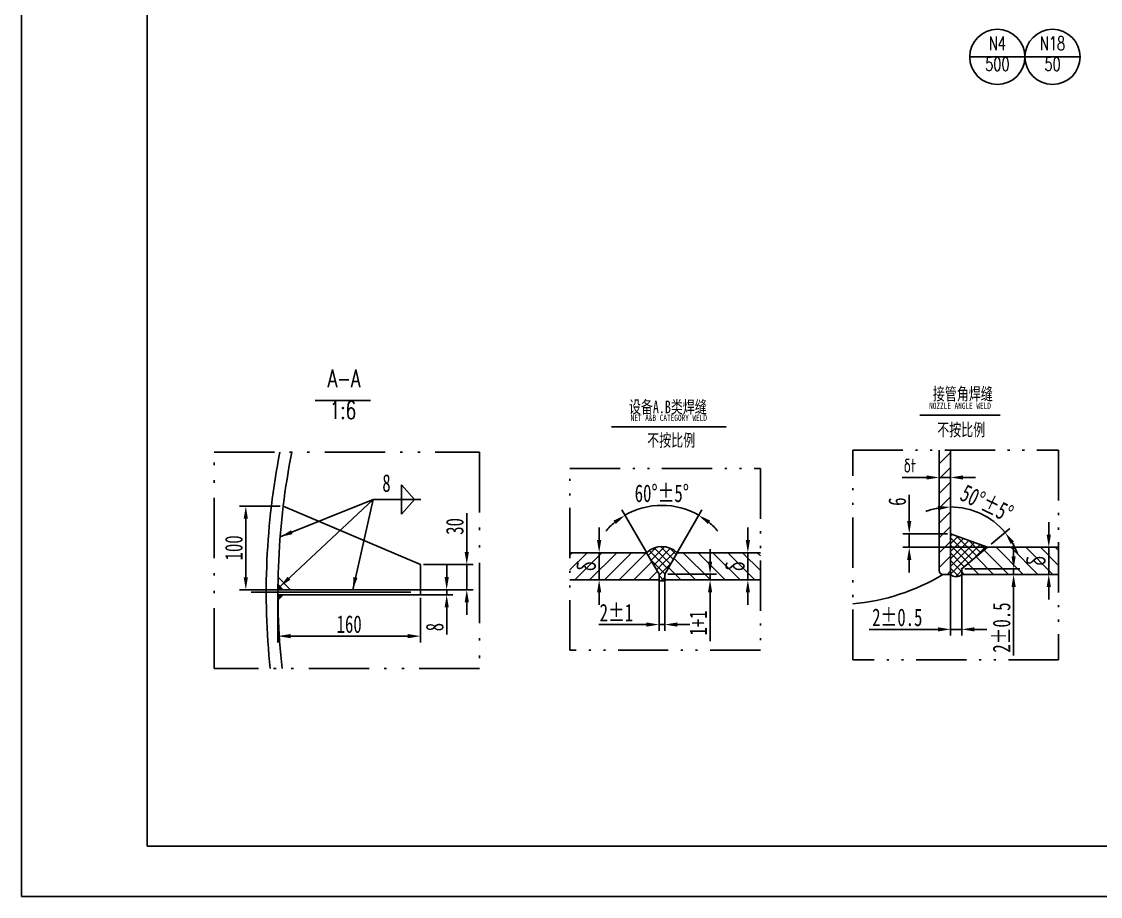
# Model space of a CAD drawing. Extents: x -96442 to 39066, y -106800 to -61725.
# Drawn here: x -96442 to -93867, y -71817 to -69727 of the extents above; entities that cross this region are included whole.
import ezdxf
from ezdxf.enums import TextEntityAlignment as Align

# ---------------------------------------------------------------- set-up
doc = ezdxf.new("R2010")
doc.units = 0
doc.header["$MEASUREMENT"] = 0
doc.linetypes.add('ACAD_ISO12W100', pattern=[22, 12, -3, 0.5, -3, 0.5, -3])
doc.linetypes.add('CENTER', pattern=[50.8, 31.75, -6.35, 6.35, -6.35])
doc.layers.get('0').update_dxf_attribs({"linetype": 'CONTINUOUS'})
doc.layers.get('DEFPOINTS').update_dxf_attribs({"linetype": 'CONTINUOUS'})
for name, color, linetype in [('1', 5, 'CONTINUOUS'), ('2', 3, 'CONTINUOUS'), ('3', 1, 'CENTER'), ('4', 2, 'CONTINUOUS'), ('5', 6, 'CONTINUOUS'), ('7', 6, 'ACAD_ISO12W100'), ('8', 7, 'CONTINUOUS')]:
    doc.layers.add(name, color=color, linetype=linetype)
doc.styles.add('1', font='NSimSun.ttf', dxfattribs={"width": 0.7, "height": 3.5})
doc.styles.add('2', font='romans.shx', dxfattribs={"width": 0.7, "height": 3.5, "bigfont": 'hztxt.shx'})
doc.styles.get("Standard").update_dxf_attribs({"font": 'NSimSun.ttf', "width": 0.7, "height": 30})
doc.styles.add('XXX', font='romans.shx', dxfattribs={"width": 0.7, "height": 3.5, "bigfont": 'hztxt.shx'})
doc.dimstyles.get("Standard").update_dxf_attribs({"dimtxt": 0.18, "dimasz": 0.18, "dimexe": 0.18, "dimexo": 0.0625, "dimgap": 0.09, "dimtad": 0, "dimtih": 1, "dimtoh": 1, "dimdec": 4, "dimzin": 0, "dimdsep": 46, "dimtxsty": 'Standard', "dimcen": 0.09, "dimadec": 0, "dimazin": 0, "dimtfac": 1, "dimtdec": 4, "dimtofl": 0, "dimtmove": 0, "dimatfit": 3, "dimfxl": 1, "dimtolj": 1, "dimtzin": 0, "dimarcsym": 0})

# ---------------------------------------------------------------- blocks, each defined once
blk = doc.blocks.new('*D17')
at = {"color": 0, "linetype": 'ByBlock'}
for p, q in [((-91457.5, -67344.9), (-91457.5, -67451.3)), ((-91117.5, -67344.9), (-91117.5, -67451.3)), ((-91147.5, -67436.3), (-91427.5, -67436.3))]:
    blk.add_line(p, q, dxfattribs=at)
for points in [[(-91427.5, -67431.3), (-91427.5, -67441.3), (-91457.5, -67436.3)], [(-91147.5, -67431.3), (-91147.5, -67441.3), (-91117.5, -67436.3)]]:
    blk.add_solid(points, dxfattribs=at)
at = {"layer": 'DEFPOINTS', "color": 0, "linetype": 'ByBlock'}
for p in [(-91457.5, -67337.4), (-91117.5, -67337.4), (-91457.5, -67436.3)]:
    blk.add_point(p, dxfattribs=at)
at = {"color": 0, "linetype": 'ByBlock', "insert": (-91287.5, -67407.8), "char_height": 42, "attachment_point": 5}
blk.add_mtext('\\A1;160', dxfattribs=at)
blk = doc.blocks.new('*D14')
at = {"color": 0, "linetype": 'ByBlock'}
for p, q in [((-95906.1, -69291.6), (-96002.9, -69291.6)), ((-95987.9, -69461.6), (-95987.9, -69321.6)), ((-95850.8, -69491.6), (-96002.9, -69491.6))]:
    blk.add_line(p, q, dxfattribs=at)
for points in [[(-95992.9, -69321.6), (-95982.9, -69321.6), (-95987.9, -69291.6)], [(-95992.9, -69461.6), (-95982.9, -69461.6), (-95987.9, -69491.6)]]:
    blk.add_solid(points, dxfattribs=at)
at = {"layer": 'DEFPOINTS', "color": 0, "linetype": 'ByBlock'}
for p in [(-95987.9, -69291.6), (-95898.6, -69291.6), (-95843.3, -69491.6)]:
    blk.add_point(p, dxfattribs=at)
at = {"color": 0, "linetype": 'ByBlock', "insert": (-96016.4, -69391.6), "char_height": 42, "attachment_point": 5, "rotation": 90}
blk.add_mtext('\\A1;100', dxfattribs=at)
blk = doc.blocks.new('*D15')
at = {"color": 0, "linetype": 'ByBlock'}
for p, q in [((-95460.3, -69401.6), (-95460.3, -69309)), ((-95563.6, -69431.6), (-95445.3, -69431.6)), ((-95460.3, -69491.6), (-95460.3, -69431.6)), ((-95528.1, -69491.6), (-95445.3, -69491.6)), ((-95460.3, -69521.6), (-95460.3, -69551.6))]:
    blk.add_line(p, q, dxfattribs=at)
for points in [[(-95465.3, -69401.6), (-95455.3, -69401.6), (-95460.3, -69431.6)], [(-95465.3, -69521.6), (-95455.3, -69521.6), (-95460.3, -69491.6)]]:
    blk.add_solid(points, dxfattribs=at)
at = {"layer": 'DEFPOINTS', "color": 0, "linetype": 'ByBlock'}
for p in [(-95571.1, -69431.6), (-95460.3, -69431.6), (-95535.6, -69491.6)]:
    blk.add_point(p, dxfattribs=at)
at = {"color": 0, "linetype": 'ByBlock', "insert": (-95488.8, -69340.3), "char_height": 42, "attachment_point": 5, "rotation": 90}
blk.add_mtext('\\A1;30', dxfattribs=at)
blk = doc.blocks.new('*D16')
at = {"color": 0, "linetype": 'ByBlock'}
for p, q in [((-95149.8, -69685.2), (-95149.8, -69655.2)), ((-95222.5, -69715.2), (-95134.8, -69715.2)), ((-95222.5, -69727.2), (-95134.8, -69727.2)), ((-95149.8, -69715.2), (-95149.8, -69727.2)), ((-95149.8, -69757.2), (-95149.8, -69821.8))]:
    blk.add_line(p, q, dxfattribs=at)
for points in [[(-95154.8, -69685.2), (-95144.8, -69685.2), (-95149.8, -69715.2)], [(-95154.8, -69757.2), (-95144.8, -69757.2), (-95149.8, -69727.2)]]:
    blk.add_solid(points, dxfattribs=at)
at = {"layer": 'DEFPOINTS', "color": 0, "linetype": 'ByBlock'}
for p in [(-95230, -69715.2), (-95230, -69727.2), (-95149.8, -69727.2)]:
    blk.add_point(p, dxfattribs=at)
at = {"color": 0, "linetype": 'ByBlock', "insert": (-95178.3, -69804.5), "char_height": 42, "attachment_point": 5, "rotation": 90}
blk.add_mtext('\\A1;8', dxfattribs=at)
blk = doc.blocks.new('*D28')
at = {"color": 0, "linetype": 'ByBlock'}
for p, q in [((-90035.4, -66843.8), (-90093.9, -66843.8)), ((-90005.4, -66830.7), (-90005.4, -66858.8)), ((-89978.4, -66843.8), (-90005.4, -66843.8)), ((-89978.4, -66832.7), (-89978.4, -66858.8)), ((-89948.4, -66843.8), (-89918.4, -66843.8))]:
    blk.add_line(p, q, dxfattribs=at)
for points in [[(-90035.4, -66838.8), (-90035.4, -66848.8), (-90005.4, -66843.8)], [(-89948.4, -66838.8), (-89948.4, -66848.8), (-89978.4, -66843.8)]]:
    blk.add_solid(points, dxfattribs=at)
at = {"layer": 'DEFPOINTS', "color": 0, "linetype": 'ByBlock'}
for p in [(-90005.4, -66823.2), (-90005.4, -66843.8), (-89978.4, -66825.2)]:
    blk.add_point(p, dxfattribs=at)
blk = doc.blocks.new('*D27')
at = {"color": 0, "linetype": 'ByBlock'}
for p, q in [((-89978.4, -67069.4), (-89978.4, -67221.7)), ((-89951.4, -67069.4), (-89951.4, -67221.7)), ((-90008.4, -67206.7), (-90172.4, -67206.7)), ((-89951.4, -67206.7), (-89978.4, -67206.7)), ((-89921.4, -67206.7), (-89891.4, -67206.7))]:
    blk.add_line(p, q, dxfattribs=at)
for points in [[(-90008.4, -67201.7), (-90008.4, -67211.7), (-89978.4, -67206.7)], [(-89921.4, -67201.7), (-89921.4, -67211.7), (-89951.4, -67206.7)]]:
    blk.add_solid(points, dxfattribs=at)
at = {"layer": 'DEFPOINTS', "color": 0, "linetype": 'ByBlock'}
for p in [(-89978.4, -67061.9), (-89951.4, -67061.9), (-89978.4, -67206.7)]:
    blk.add_point(p, dxfattribs=at)
at = {"color": 0, "linetype": 'ByBlock', "insert": (-90105.4, -67178.2), "char_height": 42, "attachment_point": 5}
blk.add_mtext('\\A1;2±0.5', dxfattribs=at)
blk = doc.blocks.new('*D18')
at = {"color": 0, "linetype": 'ByBlock'}
for p, q in [((-90076.9, -66948.2), (-90076.9, -66885)), ((-89985.9, -66978.2), (-90091.9, -66978.2)), ((-90076.9, -67010.6), (-90076.9, -66978.2)), ((-89897.7, -67010.6), (-90091.9, -67010.6)), ((-90076.9, -67040.6), (-90076.9, -67070.6))]:
    blk.add_line(p, q, dxfattribs=at)
for points in [[(-90081.9, -66948.2), (-90071.9, -66948.2), (-90076.9, -66978.2)], [(-90081.9, -67040.6), (-90071.9, -67040.6), (-90076.9, -67010.6)]]:
    blk.add_solid(points, dxfattribs=at)
at = {"layer": 'DEFPOINTS', "color": 0, "linetype": 'ByBlock'}
for p in [(-90076.9, -66978.2), (-89978.4, -66978.2), (-89890.2, -67010.6)]:
    blk.add_point(p, dxfattribs=at)
at = {"color": 0, "linetype": 'ByBlock', "insert": (-90105.4, -66901.6), "char_height": 42, "attachment_point": 5, "rotation": 90}
blk.add_mtext('\\A1;6', dxfattribs=at)
blk = doc.blocks.new('*D19')
at = {"color": 0, "linetype": 'ByBlock'}
for p, q in [((-89743.7, -66980.6), (-89743.7, -66950.6)), ((-89798.3, -67010.6), (-89728.7, -67010.6)), ((-89743.7, -67075.4), (-89743.7, -67010.6)), ((-89798.3, -67075.4), (-89728.7, -67075.4)), ((-89743.7, -67105.4), (-89743.7, -67135.4))]:
    blk.add_line(p, q, dxfattribs=at)
for points in [[(-89748.7, -66980.6), (-89738.7, -66980.6), (-89743.7, -67010.6)], [(-89748.7, -67105.4), (-89738.7, -67105.4), (-89743.7, -67075.4)]]:
    blk.add_solid(points, dxfattribs=at)
at = {"layer": 'DEFPOINTS', "color": 0, "linetype": 'ByBlock'}
for p in [(-89805.8, -67010.6), (-89743.7, -67010.6), (-89805.8, -67075.4)]:
    blk.add_point(p, dxfattribs=at)
at = {"color": 0, "linetype": 'ByBlock', "insert": (-89772.2, -67043), "char_height": 42, "attachment_point": 5, "rotation": 90}
blk.add_mtext('\\A1;δ', dxfattribs=at)
blk = doc.blocks.new('*D20')
at = {"color": 0, "linetype": 'ByBlock'}
for p, q in [((-89827.7, -67031.9), (-89827.7, -67001.9)), ((-89943.9, -67061.9), (-89812.7, -67061.9)), ((-89943.9, -67075.4), (-89812.7, -67075.4)), ((-89827.7, -67061.9), (-89827.7, -67075.4)), ((-89827.7, -67105.4), (-89827.7, -67269.4))]:
    blk.add_line(p, q, dxfattribs=at)
for points in [[(-89832.7, -67031.9), (-89822.7, -67031.9), (-89827.7, -67061.9)], [(-89832.7, -67105.4), (-89822.7, -67105.4), (-89827.7, -67075.4)]]:
    blk.add_solid(points, dxfattribs=at)
at = {"layer": 'DEFPOINTS', "color": 0, "linetype": 'ByBlock'}
for p in [(-89951.4, -67061.9), (-89951.4, -67075.4), (-89827.7, -67075.4)]:
    blk.add_point(p, dxfattribs=at)
at = {"color": 0, "linetype": 'ByBlock', "insert": (-89856.2, -67202.4), "char_height": 42, "attachment_point": 5, "rotation": 90}
blk.add_mtext('\\A1;2±0.5', dxfattribs=at)
blk = doc.blocks.new('*D21')
at = {"color": 0, "linetype": 'ByBlock'}
for p, q in [((-90502.7, -66972.4), (-90502.7, -66942.4)), ((-90555.5, -67002.4), (-90487.7, -67002.4)), ((-90502.7, -67067.2), (-90502.7, -67002.4)), ((-90555.5, -67067.2), (-90487.7, -67067.2)), ((-90502.7, -67097.2), (-90502.7, -67127.2))]:
    blk.add_line(p, q, dxfattribs=at)
for points in [[(-90507.7, -66972.4), (-90497.7, -66972.4), (-90502.7, -67002.4)], [(-90507.7, -67097.2), (-90497.7, -67097.2), (-90502.7, -67067.2)]]:
    blk.add_solid(points, dxfattribs=at)
at = {"layer": 'DEFPOINTS', "color": 0, "linetype": 'ByBlock'}
for p in [(-90563, -67002.4), (-90502.7, -67002.4), (-90563, -67067.2)]:
    blk.add_point(p, dxfattribs=at)
at = {"color": 0, "linetype": 'ByBlock', "insert": (-90531.2, -67034.8), "char_height": 42, "attachment_point": 5, "rotation": 90}
blk.add_mtext('\\A1;δ', dxfattribs=at)
blk = doc.blocks.new('*D26')
at = {"color": 0, "linetype": 'ByBlock'}
for p, q in [((-90714.8, -67054.4), (-90714.8, -67189.1)), ((-90701.3, -67054.4), (-90701.3, -67189.1)), ((-90744.8, -67174.1), (-90858.4, -67174.1)), ((-90701.3, -67174.1), (-90714.8, -67174.1)), ((-90671.3, -67174.1), (-90641.3, -67174.1))]:
    blk.add_line(p, q, dxfattribs=at)
for points in [[(-90744.8, -67169.1), (-90744.8, -67179.1), (-90714.8, -67174.1)], [(-90671.3, -67169.1), (-90671.3, -67179.1), (-90701.3, -67174.1)]]:
    blk.add_solid(points, dxfattribs=at)
at = {"layer": 'DEFPOINTS', "color": 0, "linetype": 'ByBlock'}
for p in [(-90714.8, -67046.9), (-90701.3, -67046.9), (-90714.8, -67174.1)]:
    blk.add_point(p, dxfattribs=at)
at = {"color": 0, "linetype": 'ByBlock', "insert": (-90816.6, -67145.6), "char_height": 42, "attachment_point": 5}
blk.add_mtext('\\A1;2±1', dxfattribs=at)
blk = doc.blocks.new('*D22')
at = {"color": 0, "linetype": 'ByBlock'}
for p, q in [((-90857.8, -66972.4), (-90857.8, -66942.4)), ((-90844, -67002.4), (-90872.8, -67002.4)), ((-90857.8, -67067.2), (-90857.8, -67002.4)), ((-90844, -67067.2), (-90872.8, -67067.2)), ((-90857.8, -67097.2), (-90857.8, -67127.2))]:
    blk.add_line(p, q, dxfattribs=at)
for points in [[(-90862.8, -66972.4), (-90852.8, -66972.4), (-90857.8, -67002.4)], [(-90862.8, -67097.2), (-90852.8, -67097.2), (-90857.8, -67067.2)]]:
    blk.add_solid(points, dxfattribs=at)
at = {"layer": 'DEFPOINTS', "color": 0, "linetype": 'ByBlock'}
for p in [(-90857.8, -67002.4), (-90836.5, -67002.4), (-90836.5, -67067.2)]:
    blk.add_point(p, dxfattribs=at)
at = {"color": 0, "linetype": 'ByBlock', "insert": (-90886.3, -67034.8), "char_height": 42, "attachment_point": 5, "rotation": 90}
blk.add_mtext('\\A1;δ', dxfattribs=at)
blk = doc.blocks.new('*D23')
at = {"color": 0, "linetype": 'ByBlock'}
for p, q in [((-90592.9, -67023.7), (-90592.9, -66993.7)), ((-90693.8, -67053.7), (-90577.9, -67053.7)), ((-90693.8, -67067.2), (-90577.9, -67067.2)), ((-90592.9, -67053.7), (-90592.9, -67067.2)), ((-90592.9, -67097.2), (-90592.9, -67213.6))]:
    blk.add_line(p, q, dxfattribs=at)
for points in [[(-90597.9, -67023.7), (-90587.9, -67023.7), (-90592.9, -67053.7)], [(-90597.9, -67097.2), (-90587.9, -67097.2), (-90592.9, -67067.2)]]:
    blk.add_solid(points, dxfattribs=at)
at = {"layer": 'DEFPOINTS', "color": 0, "linetype": 'ByBlock'}
for p in [(-90701.3, -67053.7), (-90701.3, -67067.2), (-90592.9, -67067.2)]:
    blk.add_point(p, dxfattribs=at)
at = {"color": 0, "linetype": 'ByBlock', "insert": (-90621.4, -67170.4), "char_height": 42, "attachment_point": 5, "rotation": 90}
blk.add_mtext('\\A1;1+1', dxfattribs=at)
blk = doc.blocks.new('*D24')
at = {"color": 0, "linetype": 'ByBlock'}
blk.add_line((-89881.3, -67003.1), (-89836.5, -66965.5), dxfattribs=at)
for start, end in [(100.1082, 110.2164), (40, 90), (19.7836, 29.8918)]:
    blk.add_arc((-89978.4, -67084.6), 170.3, start, end, dxfattribs=at)
for points in [[(-90008.7, -66912), (-90007.8, -66921.9), (-89978.4, -66914.3)], [(-89834.9, -67002.6), (-89826.7, -66996.9), (-89847.9, -66975.1)]]:
    blk.add_solid(points, dxfattribs=at)
at = {"layer": 'DEFPOINTS', "color": 0, "linetype": 'ByBlock'}
for p in [(-89978.4, -66836.2), (-89929.5, -66921.5), (-89887, -67007.9), (-89978.4, -67075.4), (-89951.4, -67061.9)]:
    blk.add_point(p, dxfattribs=at)
at = {"color": 0, "linetype": 'ByBlock', "insert": (-89891.5, -66905.8), "char_height": 42, "attachment_point": 5, "rotation": 334.0834}
blk.add_mtext('\\A1;50°±5°', dxfattribs=at)
blk = doc.blocks.new('*D25')
at = {"color": 0, "linetype": 'ByBlock'}
for p, q in [((-90744.3, -67002.6), (-90803.7, -66899.8)), ((-90673.3, -67005.1), (-90612.5, -66899.8))]:
    blk.add_line(p, q, dxfattribs=at)
for start, end in [(60, 120), (129.7656, 139.5313), (40.4687, 50.2344)]:
    blk.add_arc((-90708.1, -67065.4), 176.2, start, end, dxfattribs=at)
for points in [[(-90823.6, -66925.8), (-90817.9, -66934), (-90796.2, -66912.8)], [(-90598.2, -66934), (-90592.5, -66925.8), (-90620, -66912.8)]]:
    blk.add_solid(points, dxfattribs=at)
at = {"layer": 'DEFPOINTS', "color": 0, "linetype": 'ByBlock'}
for p in [(-90677.5, -66891.8), (-90740.6, -67009), (-90677, -67011.6), (-90714.8, -67053.7), (-90701.3, -67053.7)]:
    blk.add_point(p, dxfattribs=at)
at = {"color": 0, "linetype": 'ByBlock', "insert": (-90708.1, -66860.6), "char_height": 42, "attachment_point": 5}
blk.add_mtext('\\A1;60°±5°', dxfattribs=at)

msp = doc.modelspace()

# ---------------------------------------------------------------- hatches: boundary and pattern name
at = {"layer": '5'}
h = msp.add_hatch(dxfattribs=at)
h.set_pattern_fill('ANSI37', color=256, scale=4.05, angle=90, style=0)
h.set_pattern_definition([(135, (-108410.626, -113092.825), (-9.0925093, -9.0925093), []), (225, (-108410.626, -113092.825), (9.0925093, -9.0925093), [])])
h.paths.add_polyline_path([(-94224.4932, -70950.5201), (-94224.4932, -71047.7201, 0.415690629), (-94197.4932, -71047.7201), (-94197.4932, -71034.2201), (-94136.3562, -70982.9201)])
h = msp.add_hatch(dxfattribs=at)
h.set_pattern_fill('ANSI37', color=256, scale=4.05, style=0)
h.set_pattern_definition([(45, (-108014.081, -113111.87), (-9.0925093, 9.0925093), []), (135, (-108014.081, -113111.87), (-9.0925093, -9.0925093), [])])
h.paths.add_polyline_path([(-94877.3081, -70995.8381, 0.409798994), (-94950.0443, -70995.8381), (-94920.4262, -71047.1381), (-94920.4262, -71060.6381, 0.436983604), (-94906.9262, -71060.6381), (-94906.9262, -71047.1381)])
h = msp.add_hatch(dxfattribs=at)
h.set_pattern_fill('ANSI37', color=256, style=0)
h.set_pattern_definition([(45, (-164.87337, -1564.40034), (-0.08838834765, 0.08838834765), []), (135, (-164.87337, -1564.40034), (-0.08838834765, -0.08838834765), [])])
h.paths.add_polyline_path([(-95830.2471, -71084.2957), (-95818.0248, -71084.2957), (-95830.1594, -71072.0093, 0.001806876)])
h = msp.add_hatch(dxfattribs=at)
h.set_pattern_fill('ANSI37', color=256, style=0)
h.set_pattern_definition([(315, (-164.87337, -140616.1911), (-0.08838834765, -0.08838834765), []), (225, (-164.87337, -140616.1911), (-0.08838834765, 0.08838834765), [])])
h.paths.add_polyline_path([(-95830.1594, -71108.5821, -0.001806876), (-95830.2471, -71096.2957), (-95818.0248, -71096.2957)])
at = {"layer": '8'}
h = msp.add_hatch(dxfattribs=at)
h.set_pattern_fill('ANSI31', color=256, scale=200, style=0)
h.set_pattern_definition([(45, (-4109.463, -5602.478), (-17.6776695, 17.6776695), [])])
h.paths.add_polyline_path([(-94224.4932, -70750.8174), (-94251.4932, -70750.8174), (-94251.4932, -71038.7201, 0.414213562), (-94242.4932, -71047.7201), (-94224.4932, -71047.7201)])
h = msp.add_hatch(dxfattribs=at)
h.set_pattern_fill('ANSI31', color=256, scale=200, angle=90, style=0)
h.set_pattern_definition([(135, (-4109.463, -5602.478), (-17.6776695, -17.6776695), [])])
h.paths.add_polyline_path([(-94136.3562, -70982.9201), (-94197.4932, -71034.2201), (-94197.4932, -71047.7201), (-93966.3603, -71047.7201), (-93966.3603, -70982.9201)])
h.paths.add_polyline_path([(-94049.791, -71038.3209), (-94049.791, -70992.3193), (-93986.791, -70992.3193), (-93986.791, -71038.3209)], flags=24)
h = msp.add_hatch(dxfattribs=at)
h.set_pattern_fill('ANSI31', color=256, scale=200, style=0)
h.set_pattern_definition([(45, (-3866.628, -5579.703), (-17.6776695, 17.6776695), [])])
h.paths.add_polyline_path([(-95133.3186, -70995.8381), (-95133.3186, -71060.6381), (-94920.4262, -71060.6381), (-94920.4262, -71047.1381), (-94950.0443, -70995.8381)])
h.paths.add_polyline_path([(-95123.4323, -71051.2389), (-95123.4323, -71005.2373), (-95060.4323, -71005.2373), (-95060.4323, -71051.2389)], flags=24)
h = msp.add_hatch(dxfattribs=at)
h.set_pattern_fill('ANSI31', color=256, scale=200, angle=90, style=0)
h.set_pattern_definition([(135, (-3866.628, -5579.703), (-17.6776695, -17.6776695), [])])
h.paths.add_polyline_path([(-94877.3081, -70995.8381), (-94906.9262, -71047.1381), (-94906.9262, -71060.6381), (-94678.2244, -71060.6381), (-94678.2244, -70995.8381)])
h.paths.add_polyline_path([(-94768.2906, -71051.2389), (-94768.2906, -71005.2373), (-94705.2906, -71005.2373), (-94705.2906, -71051.2389)], flags=24)

# ---------------------------------------------------------------- linework, layer by layer
at = {"layer": '1'}
msp.add_lwpolyline([(-96142.4161, -71697.101), (-89434.4161, -71697.101), (-89434.4161, -61845.101), (-96142.4161, -61845.101)], close=True, dxfattribs=at)
at = {"layer": '2'}
for p, q in [((-94251.4932, -71038.7201), (-94251.4932, -70750.8174)), ((-94224.4932, -71047.7201), (-94224.4932, -70750.8174)), ((-94136.3562, -70982.9201), (-94224.4932, -70950.5201)), ((-94197.4932, -71034.2201), (-94136.3562, -70982.9201)), ((-94136.3562, -70982.9201), (-93966.3603, -70982.9201)), ((-95133.3186, -70995.8381), (-94950.0443, -70995.8381)), ((-94920.4262, -71047.1381), (-94950.0443, -70995.8381)), ((-94906.9262, -71047.1381), (-94877.3081, -70995.8381)), ((-94877.3081, -70995.8381), (-94678.2244, -70995.8381)), ((-94197.4932, -71047.7201), (-94197.4932, -71034.2201)), ((-95133.3186, -71060.6381), (-94920.4262, -71060.6381)), ((-94920.4262, -71060.6381), (-94920.4262, -71047.1381)), ((-94906.9262, -71060.6381), (-94906.9262, -71047.1381)), ((-94906.9262, -71060.6381), (-94678.2244, -71060.6381)), ((-94242.4932, -71047.7201), (-94224.4932, -71047.7201)), ((-94197.4932, -71047.7201), (-93966.3603, -71047.7201))]:
    msp.add_line(p, q, dxfattribs=at)
at = {"layer": '2', "ltscale": 12}
for p, q in [((-95490.2577, -71024.2957), (-95817.7304, -70884.2957)), ((-95490.2577, -71024.2957), (-95490.2577, -71096.2957)), ((-95800.2471, -71084.2957), (-95829.8765, -71054.2957)), ((-95490.2577, -71084.2957), (-95830.2471, -71084.2957)), ((-95818.0248, -71084.2957), (-95830.1594, -71072.0093)), ((-95490.2577, -71096.2957), (-95830.2471, -71096.2957)), ((-95818.0248, -71096.2957), (-95830.1594, -71108.5821))]:
    msp.add_line(p, q, dxfattribs=at)
for radius, start, end in [(1728, 168.8382934, 186.0561473), (1700, 168.652032, 186.1562781)]:
    msp.add_arc((-94130.2577, -71090.2957), radius, start, end, dxfattribs=at)
at = {"layer": '2'}
for centre, radius, start, end in [((-94913.6762, -71032.7593), 51.8249, 45.4324619, 134.5675381), ((-94242.4932, -71038.7201), 9, 180, 270), ((-94913.6762, -71054.3895), 9.1982, 222.7909219, 317.2090781), ((-94499.2919, -70624.6533), 494.9051, 274.7806496, 301.2574719), ((-94210.9932, -71034.2879), 19.0439, 224.8556036, 315.1443964)]:
    msp.add_arc(centre, radius, start, end, dxfattribs=at)
at = {"layer": '2', "color": 0, "linetype": 'ByBlock'}
for p in [(-94117.0498, -70966.7201), (-94197.4932, -71034.2201), (-94224.4932, -71047.7201)]:
    msp.add_point(p, dxfattribs=at)
at = {"layer": '3', "ltscale": 12}
msp.add_line((-95894.2433, -71090.2957), (-95463.4154, -71090.2957), dxfattribs=at)
at = {"layer": '4'}
for p, q in [((-95535.0547, -70833.8641), (-95504.2274, -70868.7032)), ((-95535.0547, -70868.7032), (-95535.0547, -70833.8641)), ((-95488.8138, -70868.7032), (-95603.2708, -70868.7032)), ((-95535.0547, -70868.7032), (-95535.0547, -70903.5423)), ((-95535.0547, -70903.5423), (-95504.2274, -70868.7032))]:
    msp.add_line(p, q, dxfattribs=at)
at = {"layer": '5', "linetype": 'ACAD_ISO12W100', "ltscale": 10}
for points in [[(-94458.0459, -70750.8174), (-93966.3603, -70750.8174), (-93966.3603, -71251.7743), (-94458.0459, -71251.7743)], [(-95133.3186, -70794.6992), (-94678.2244, -70794.6992), (-94678.2244, -71228.9992), (-95133.3186, -71228.9992)]]:
    msp.add_lwpolyline(points, close=True, dxfattribs=at)
at = {"layer": '7', "ltscale": 12}
msp.add_lwpolyline([(-95982.6341, -70755.7917), (-95348.7655, -70755.7917), (-95348.7655, -71272.6049), (-95982.6341, -71272.6049)], close=True, dxfattribs=at)
at = {"layer": '8'}
for p, q in [((-94178.4847, -69811.2378), (-94046.7336, -69811.2378)), ((-94046.7336, -69811.2378), (-93914.9824, -69811.2378)), ((-95609.4083, -70631.8099), (-95741.5829, -70631.8099)), ((-94297.8856, -70666.8368), (-94105.5336, -70666.8368)), ((-95034.0659, -70695.346), (-94759.8881, -70695.346))]:
    msp.add_line(p, q, dxfattribs=at)
msp.add_lwpolyline([(-96442.4161, -71817.101), (-89314.4161, -71817.101), (-89314.4161, -61725.101), (-96442.4161, -61725.101)], close=True, dxfattribs=at)
for centre in [(-94112.6091, -69811.2378), (-93980.858, -69811.2378)]:
    msp.add_circle(centre, 65.8756, dxfattribs=at)

# ---------------------------------------------------------------- texts
at = {"layer": '4', "style": '1', "width": 0.7}
msp.add_text('8', height=42, dxfattribs=at).set_placement((-95571.0967, -70862.9311), align=Align.BOTTOM_CENTER)
at = {"layer": '4', "insert": (-94336.5002, -70771.309), "char_height": 33, "width": 68.24925, "attachment_point": 1, "style": '2'}
msp.add_mtext('δt', dxfattribs=at)
at = {"layer": '5', "style": '1', "width": 0.7}
for s, p in [('NOZZLE ANGLE WELD', (-94201.7096, -70657.1001)), ('NET A&B CATEGORY WELD', (-94896.977, -70685.6093))]:
    msp.add_text(s, height=15.1875, dxfattribs=at).set_placement(p, align=Align.BOTTOM_CENTER)
at = {"layer": '8', "width": 0.7}
for s, height, style, p in [('N4', 32.4, 'XXX', (-94112.6091, -69804.8045)), ('N18', 32.4, 'XXX', (-93980.858, -69804.8045)), ('500', 32.4, 'XXX', (-94112.6091, -69854.4868)), ('50', 32.4, 'XXX', (-93980.858, -69854.4868)), ('A-A', 42, '2', (-95672.4367, -70613.0529)), ('1:6', 42, '2', (-95675.0225, -70688.6628))]:
    msp.add_text(s, height=height, dxfattribs=dict(at, style=style)).set_placement(p, align=Align.BOTTOM_CENTER)
for s, p in [('接管角焊缝', (-94266.6497, -70631.3871)), ('设备A.B类焊缝', (-94992.3634, -70662.5744)), ('不按比例', (-94256.1761, -70717.0428)), ('不按比例', (-94948.6922, -70742.0437))]:
    msp.add_text(s, height=30, dxfattribs=at).set_placement(p)

# ---------------------------------------------------------------- dimensions: what is measured, and where the dimension line sits
at = {"layer": '4'}
dim = msp.add_linear_dim(base=(-94251.4932, -70816.0606), p1=(-94224.4932, -70797.4981), p2=(-94251.4932, -70795.4421), text=' ', dimstyle='Standard', override={"dimscale": 12, "dimtxt": 3.5, "dimasz": 2.5, "dimexe": 1.25, "dimexo": 0.625, "dimgap": 0.625, "dimtad": 1, "dimtih": 0, "dimtoh": 0, "dimdec": 3, "dimzin": 8, "dimcen": 0, "dimtfac": 0.7, "dimtdec": 1, "dimtofl": 1, "dimatfit": 0}, dxfattribs=at)
dim.commit()
dim.dimension.update_dxf_attribs({"geometry": '*D28', "text_midpoint": (-94332.4932, -70816.0606), "dimtype": 128, "insert": (-4246.1186, -3972.2819)})
for base, line1, line2, text, picture, middle, set_off in [((-94175.6596, -70893.7603), ((-94197.4932, -71034.2201), (-94133.1385, -70980.2201)), ((-94224.4932, -71047.7201), (-94224.4932, -70808.4741)), '50%%d%%P5%%D', '*D24', (-94150.0754, -70903.7309), (-4246.1186, -3972.2819)), ((-94883.075, -70885.2812), ((-94906.9262, -71047.1381), (-94882.6454, -71005.0825)), ((-94920.4262, -71047.1381), (-94946.1937, -71002.5076)), '60%%D%%P5%%D', '*D25', (-94913.6762, -70882.604), (-4205.6103, -3993.4612))]:
    dim = msp.add_angular_dim_2l(base=base, line1=line1, line2=line2, text=text, dimstyle='Standard', override={"dimscale": 12, "dimtxt": 3.5, "dimasz": 2.5, "dimexe": 1.25, "dimexo": 0.625, "dimgap": 0.625, "dimtad": 1, "dimtih": 0, "dimtoh": 0, "dimdec": 3, "dimzin": 8, "dimcen": 0, "dimadec": 3, "dimazin": 2, "dimtfac": 0.7, "dimtdec": 1, "dimtofl": 1, "dimatfit": 0}, dxfattribs=at)
    dim.commit()
    dim.dimension.update_dxf_attribs({"geometry": picture, "text_midpoint": middle, "dimtype": 130, "insert": set_off})
for base, p1, p2, text, picture, middle, set_off in [((-94323.0417, -70950.5201), (-94136.3562, -70982.9201), (-94224.4932, -70950.5201), '6', '*D18', (-94351.5417, -70873.9201), (-4246.1186, -3972.2819)), ((-95907.0298, -70884.2957), (-95762.4612, -71084.2957), (-95817.7304, -70884.2957), '100', '*D14', (-95935.5298, -70984.2957), (80.8661, -1592.7356)), ((-95379.4571, -71024.2957), (-95454.7825, -71084.2957), (-95490.2577, -71024.2957), '30', '*D15', (-95407.9571, -70932.9957), (80.8661, -1592.7356)), ((-94798.4895, -71060.6381), (-94906.9262, -71047.1381), (-94906.9262, -71060.6381), '1+1', '*D23', (-94826.9895, -71163.8381), (-4205.6103, -3993.4612)), ((-94073.7999, -71047.7201), (-94197.4932, -71034.2201), (-94197.4932, -71047.7201), '2%%P0.5', '*D20', (-94102.2999, -71174.7201), (-4246.1186, -3972.2819)), ((-95427.3351, -71096.2957), (-95507.6167, -71084.2957), (-95507.6167, -71096.2957), '8', '*D16', (-95455.8351, -71173.5957), (-277.5748, -1369.0716))]:
    dim = msp.add_linear_dim(base=base, p1=p1, p2=p2, angle=90, text=text, dimstyle='Standard', override={"dimscale": 12, "dimtxt": 3.5, "dimasz": 2.5, "dimexe": 1.25, "dimexo": 0.625, "dimgap": 0.625, "dimtad": 1, "dimtih": 0, "dimtoh": 0, "dimdec": 3, "dimzin": 8, "dimcen": 0, "dimtfac": 0.7, "dimtdec": 1, "dimtofl": 1, "dimatfit": 0}, dxfattribs=at)
    dim.commit()
    dim.dimension.update_dxf_attribs({"geometry": picture, "text_midpoint": middle, "insert": set_off})
for base, p1, p2, picture, middle, set_off in [((-95063.4323, -70995.8381), (-95042.1039, -71060.6381), (-95042.1039, -70995.8381), '*D22', (-95063.4323, -71028.2381), (-4205.6103, -3993.4612)), ((-94708.2906, -70995.8381), (-94768.5661, -71060.6381), (-94768.5661, -70995.8381), '*D21', (-94708.2906, -71028.2381), (-4205.6103, -3993.4612)), ((-93989.791, -70982.9201), (-94051.9433, -71047.7201), (-94051.9433, -70982.9201), '*D19', (-93989.791, -71015.3201), (-4246.1186, -3972.2819))]:
    dim = msp.add_linear_dim(base=base, p1=p1, p2=p2, angle=90, text='δ', dimstyle='Standard', override={"dimscale": 12, "dimtxt": 3.5, "dimasz": 2.5, "dimexe": 1.25, "dimexo": 0.625, "dimgap": 0.625, "dimtad": 1, "dimtih": 0, "dimtoh": 0, "dimdec": 3, "dimzin": 8, "dimcen": 0, "dimtfac": 0.7, "dimtdec": 1, "dimtofl": 1, "dimatfit": 0}, dxfattribs=at)
    dim.commit()
    dim.dimension.update_dxf_attribs({"geometry": picture, "text_midpoint": middle, "dimtype": 128, "insert": set_off})
for base, p1, p2, text, picture, middle, set_off in [((-94920.4262, -71167.5417), (-94906.9262, -71040.3881), (-94920.4262, -71040.3881), '2%%P1', '*D26', (-95022.2262, -71139.0417), (-4205.6103, -3993.4612)), ((-94224.4932, -71178.9375), (-94197.4932, -71034.2201), (-94224.4932, -71034.2201), '2%%P0.5', '*D27', (-94351.4932, -71150.4375), (-4246.1186, -3972.2819)), ((-95830.2577, -71195.2194), (-95490.2577, -71096.2957), (-95830.2577, -71096.2957), '160', '*D17', (-95660.2577, -71166.7194), (-4372.7161, -3758.8741))]:
    dim = msp.add_linear_dim(base=base, p1=p1, p2=p2, text=text, dimstyle='Standard', override={"dimscale": 12, "dimtxt": 3.5, "dimasz": 2.5, "dimexe": 1.25, "dimexo": 0.625, "dimgap": 0.625, "dimtad": 1, "dimtih": 0, "dimtoh": 0, "dimdec": 3, "dimzin": 8, "dimcen": 0, "dimtfac": 0.7, "dimtdec": 1, "dimtofl": 1, "dimatfit": 0}, dxfattribs=at)
    dim.commit()
    dim.dimension.update_dxf_attribs({"geometry": picture, "text_midpoint": middle, "insert": set_off})

# ---------------------------------------------------------------- leaders
for points in [[(-95825.8308, -71077.3923), (-95603.2708, -70868.7032)], [(-95825.1097, -70958.0962), (-95603.2708, -70868.7032)], [(-95651.6849, -71084.2957), (-95603.2708, -70868.7032)]]:
    msp.add_leader(points, dimstyle='Standard', override={"dimscale": 12, "dimtxt": 3.5, "dimasz": 2.5, "dimexe": 1.25, "dimexo": 0.625, "dimgap": 0.625, "dimtad": 1, "dimtih": 0, "dimtoh": 0, "dimdec": 3, "dimzin": 8, "dimcen": 0, "dimtfac": 0.7, "dimtdec": 1, "dimtofl": 1}, dxfattribs=at)

doc.saveas('drawing.dxf')
